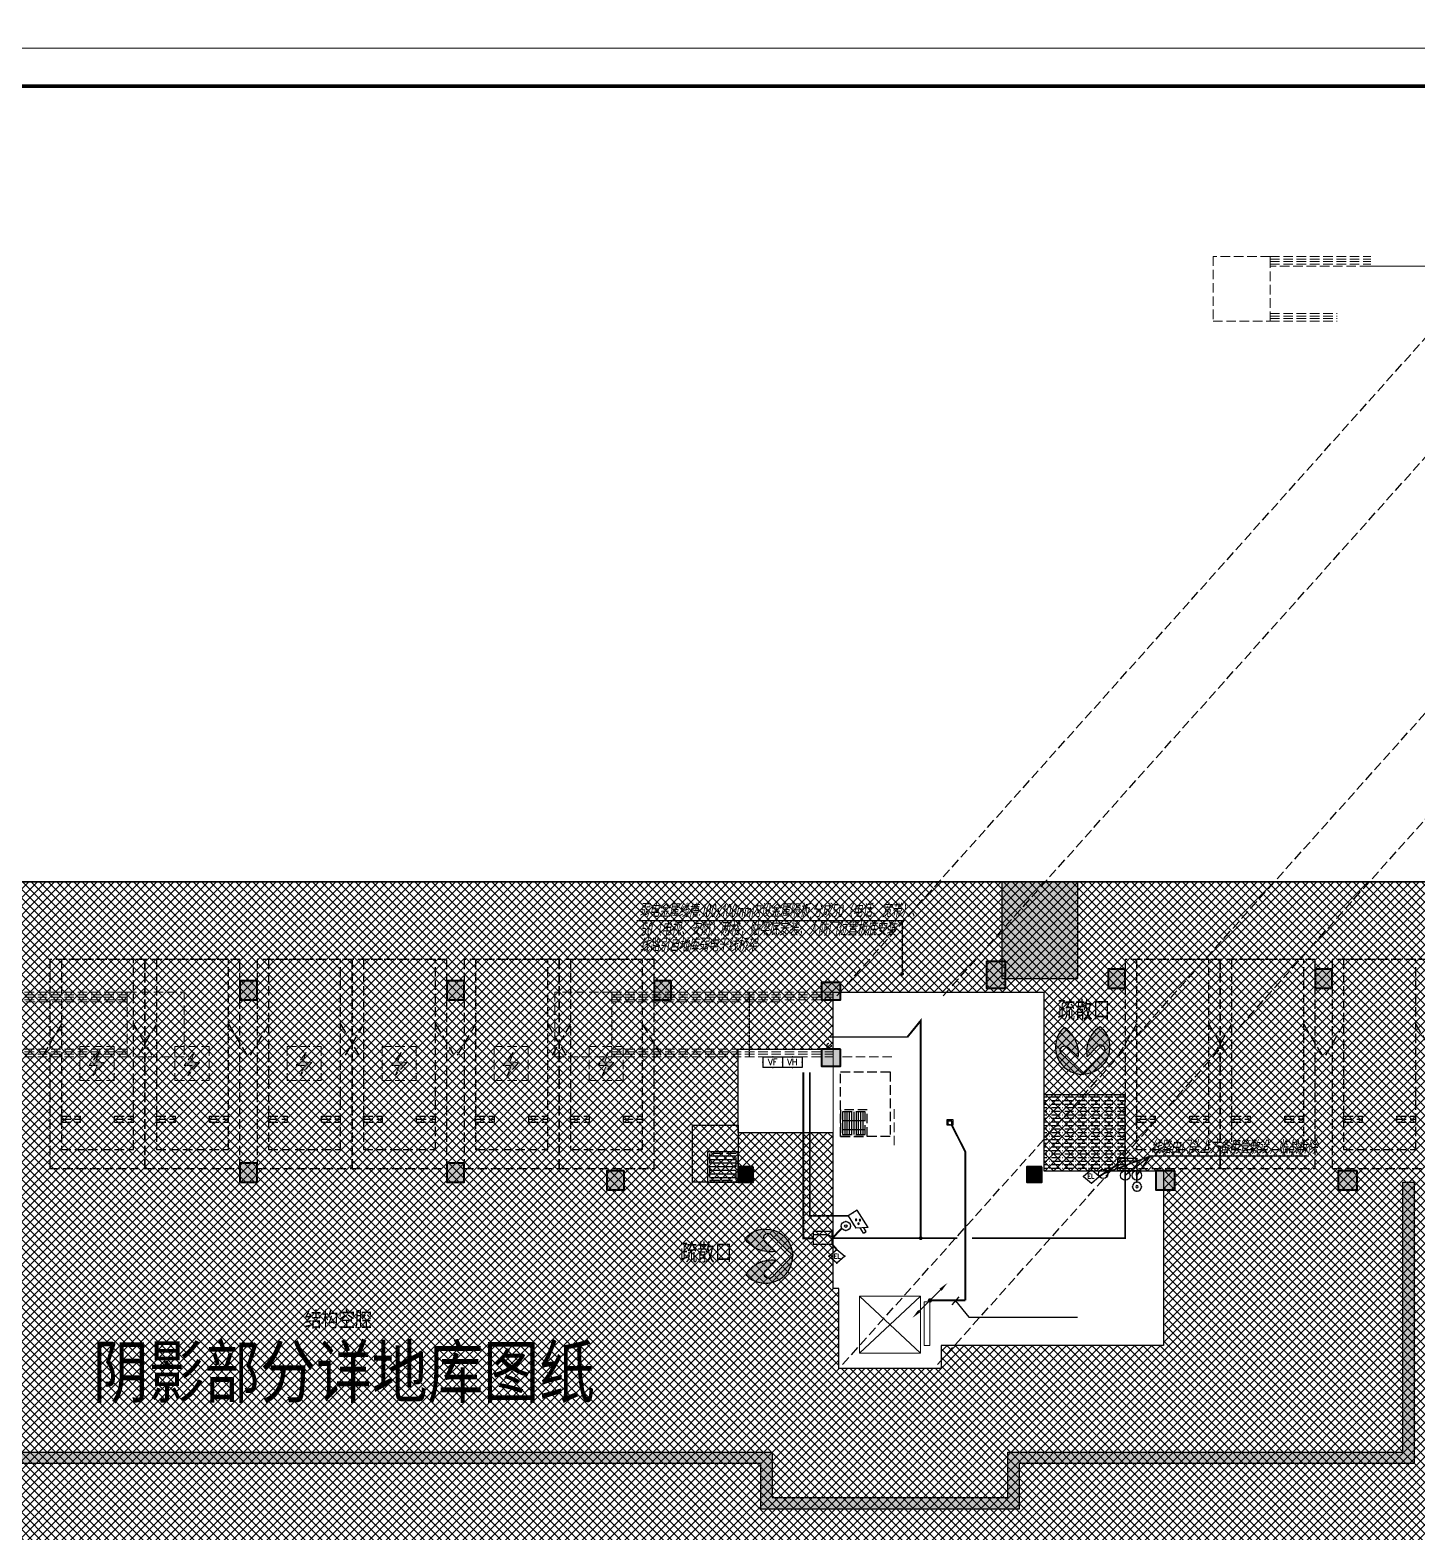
# Model space of a CAD drawing. Extents: x 3443499 to 7125205, y -1700016 to -264854.
# Drawn here: x 3538174 to 3574679, y -917109 to -877595 of the extents above; entities that cross this region are included whole.
import ezdxf
from ezdxf.enums import TextEntityAlignment as Align
from ezdxf.xclip import XClip

# ---------------------------------------------------------------- set-up
doc = ezdxf.new("R2010")
doc.units = 0
doc.header["$LTSCALE"] = 1000
doc.header["$MEASUREMENT"] = 0
doc.header["$XCLIPFRAME"] = 2
for name, pattern in [('#P_--_20B1_001_t3$0$DASH', [0.35, 0.25, -0.1]), ('$1$DASH', [0.35, 0.25, -0.1]), ('5、6、7#楼参照$0$DASH', [0.35, 0.25, -0.1]), ('__DASH', [0.35, 0.25, -0.1]), ('DASH', [0.35, 0.25, -0.1]), ('HIDDEN', [0.375, 0.25, -0.125])]:
    doc.linetypes.add(name, pattern=pattern)
doc.layers.get('0').update_dxf_attribs({"linetype": 'CONTINUOUS'})
for name, color, linetype in [('!!电气', 1, 'CONTINUOUS'), ('!校对', 2, 'CONTINUOUS'), ('0-R疏散口', 20, 'CONTINUOUS'), ('0-R防护单元标注', 2, 'CONTINUOUS'), ('0-R集水坑', 191, 'CONTINUOUS'), ('DIM-照明', 7, 'CONTINUOUS'), ('EQUIP-安防', 3, 'CONTINUOUS'), ('EQUIP-电视', 3, 'CONTINUOUS'), ('HS-A-停车位（标准）', 9, 'CONTINUOUS'), ('LWIRE', 4, 'CONTINUOUS'), ('S-砼墙', 40, 'CONTINUOUS'), ('text', 7, 'CONTINUOUS'), ('VPIPE-雨水', 4, 'DASH'), ('WIRE-安防', 4, 'CONTINUOUS'), ('WIRE-照明', 2, 'CONTINUOUS'), ('人防集水坑', 11, 'CONTINUOUS'), ('审核', 1, 'CONTINUOUS'), ('排水', 155, 'CONTINUOUS'), ('疏散口', 20, 'CONTINUOUS')]:
    doc.layers.add(name, color=color, linetype=linetype)
for name, color, linetype, lineweight in [('3.5方案汇报，与郭总、侯月琴确定户型_t8$0$STAIR', 2, 'CONTINUOUS', 18), ('AE-PARKING', 70, '5、6、7#楼参照$0$DASH', 13), ('PUB_HATCH', 8, 'CONTINUOUS', 9), ('STAIR', 252, 'CONTINUOUS', 20), ('图框', 147, 'CONTINUOUS', 20), ('填充', 251, 'CONTINUOUS', 5), ('平面-看线', 252, 'CONTINUOUS', 15), ('砼柱', 2, 'CONTINUOUS', 35)]:
    doc.layers.add(name, color=color, linetype=linetype, lineweight=lineweight)
doc.styles.add('-宋体', font='', dxfattribs={"width": 0.8})
doc.styles.add('_TEL_DIM', font='SIMPLEX', dxfattribs={"width": 0.8, "height": 3.5, "bigfont": 'HZTXT'})
doc.styles.add('HZTXT', font='gbeitc.shx', dxfattribs={"width": 0.8, "height": 400, "bigfont": 'hztxt.shx'})
doc.styles.get("Standard").update_dxf_attribs({"font": 'gbenor.shx', "bigfont": 'gbcbig.shx'})
doc.styles.add('黑体', font='simhei.ttf')
doc.styles.get('-宋体').set_extended_font_data('SimSun')

# ---------------------------------------------------------------- blocks, each defined once
blk = doc.blocks.new('A$C110D7C8B')
h = blk.add_hatch()
h.set_pattern_fill('ANSI32', color=252, scale=7, angle=135)
h.set_pattern_definition([(180, (-705542.5179923946, -984740.2321152245), (-3.552713678800501e-15, -33.33750000000001), []), (180, (-705553.6304971946, -984729.1196104245), (-3.552713678800501e-15, -33.33750000000001), [])])
h.paths.add_polyline_path([(50, -1350.000000041677), (250.0000000000582, -1350.000000041677), (249.9999999999418, -50), (50, -50)])
at = {"color": 252}
for points in [[(0, 0), (300, 0), (300, -1400.000000041677), (0, -1400.000000041677)], [(50, -50), (250, -50), (250, -1350.000000041677), (50, -1350.000000041677)]]:
    blk.add_lwpolyline(points, close=True, dxfattribs=at)
blk = doc.blocks.new('A$C028C60F5')
at = {"color": 252}
blk.add_lwpolyline([(400.0000000717118, -1.851003617048264e-07), (0, 0), (-1.851003617048264e-07, -400.0000001632143), (399.9999998866115, -400.0000003483146)], close=True, dxfattribs=at)
at = {"layer": 'PUB_HATCH', "color": 252}
blk.add_solid([(-1.851003617048264e-07, -400.0000001632143), (399.9999998866115, -400.0000003483146), (0, 0), (400.0000000717118, -1.851003617048264e-07)], dxfattribs=at)
blk = doc.blocks.new('A$C51F2739F')
at = {"color": 252, "const_width": 20}
for points in [[(-3100.195759893744, -7081.46220123698), (-2714.616881720547, -2446.4907631604), (-500.195457573398, -1781.428083040635)], [(-3100.193824574875, -9181.4678606292), (-2714.612562875554, -7611.742644906742), (-500.1911387284053, -7281.427776678116)], [(-2950.19545838458, -11281.46385014127), (-2564.616874571424, -9711.741912772413), (-650.1954583990737, -9381.427044543787)]]:
    blk.add_lwpolyline(points, dxfattribs=at)
at = {"layer": 'STAIR', "color": 246, "linetype": '#P_--_20B1_001_t3$0$DASH'}
for p, q in [((-9119.746454396285, -1581.218299383647), (-6467.746454382082, -1581.218299382599)), ((-9119.746454396402, -1651.218299336382), (-6467.746454382548, -1650.971710136859)), ((-9119.746454396169, -1711.218299336382), (-6467.746454382897, -1710.971710136859)), ((-9119.746454395121, -1781.218299383647), (-6467.746454383363, -1781.218299382599)), ((-6508.546454415773, -1841.218299392727), (-9119.746454395121, -1841.218299406115)), ((-9119.746454396285, -3081.218299415312), (-7351.74645440618, -3081.218299382599)), ((-9119.746454396402, -3151.218299368047), (-7351.746454406646, -3150.972756437026)), ((-9119.746454396169, -3211.218299368047), (-7351.74645440717, -3210.972756396513)), ((-9119.746454395121, -3281.218299415312), (-7351.74645440717, -3280.972756438074))]:
    blk.add_line(p, q, dxfattribs=at)
at = {"layer": 'STAIR'}
for p, q in [((-4699.746454396285, -1841.218299383414), (-6508.546454415715, -1841.218299392727)), ((-1750.003624202334, -3281.464888379909), (-3099.999998187472, -3281.464888853021))]:
    blk.add_line(p, q, dxfattribs=at)
at = {"layer": 'STAIR', "color": 246, "linetype": '#P_--_20B1_001_t3$0$DASH'}
blk.add_lwpolyline([(-9119.746454396285, -1581.218299383647), (-10619.74645439629, -1581.218299383647), (-10619.74645439629, -3281.218299412052), (-9119.746454396285, -3281.218299412052)], close=True, dxfattribs=at)
at = {"layer": 'STAIR'}
blk.add_lwpolyline([(-3099.999998208485, -3221.464888853021), (-1689.991330483637, -3221.464888358838), (-1689.991329642537, -5621.4644344158)], dxfattribs=at)
at = {"layer": '审核', "color": 58, "linetype": 'HIDDEN', "ltscale": 0.2}
blk.add_line((-4499.990859669342, -1781.373083151528), (-4500.064211888472, -3081.390991857275), dxfattribs=at)
at = {"layer": '平面-看线'}
for p, q in [((-9119.746454395121, -1781.218299383647), (-9119.746454396285, -1581.218299383647)), ((-9119.746454395121, -3281.218299415312), (-9119.746454396285, -3081.218299415312))]:
    blk.add_line(p, q, dxfattribs=at)
blk.add_blockref('A$C028C60F5', (-4400.002200289513, -581.4651500908658))
at = {"xscale": -1}
for name, p in [('A$C110D7C8B', (-3299.99999838724, -1681.458199727815)), ('A$C028C60F5', (-4000.001996332197, -3081.46630390943))]:
    blk.add_blockref(name, p, dxfattribs=at)
blk = doc.blocks.new('A$C27F3146B')
at = {"layer": '填充'}
h = blk.add_hatch(dxfattribs=at)
h.set_pattern_fill('ANSI37', color=252, scale=100, style=0)
h.set_pattern_definition([(45, (794705.0482087337, -474761.836884725), (-112.2532015133644, 112.2532015133644), []), (135, (794705.0482087337, -474761.836884725), (-112.2532015133644, -112.2532015133644), [])])
h.paths.add_polyline_path([(-120598.0043441424, 16089.12283942359), (-120598.0113239811, 16089.12464542629), (-123098.0051577032, 16089.12464542629), (-123098.0046005915, 12389.12601068034), (-120598.0050334086, 12389.12049587909), (-120598.0045112952, 9989.124400530825), (-126297.6152989523, 9989.12787449488), (-126297.6153041016, 6789.130405166186), (-120447.9318367169, 6789.12547190371), (-120447.9314323964, 6189.128773867502), (-117747.736412039, 6189.128773877746), (-117747.7343670045, 8289.192490008543), (-117597.7361748854, 8289.05699861201), (-117597.7382231075, 11389.06464180129), (-117598.0017794337, 11389.17897416581), (-117597.994833229, 16089.11950602464)], flags=16)
h.paths.add_polyline_path([(-134797.8649070148, 18989.12407583068), (-75997.86490701057, 18989.12407583068), (-75997.86490701057, -10.87593189720064), (-134797.8649070148, -10.87593189720064)])
h.paths.add_polyline_path([(-93197.85655532042, 12389.20724034398), (-93197.70186032634, 8289.040327749566), (-93047.53722481265, 8289.173029854543), (-93047.64815819566, 6189.126435260056), (-90347.48079269567, 6189.129224555568), (-90347.48039593326, 6789.107179496204), (-84497.7632088567, 6789.112103791209), (-84497.76320972084, 11389.1262992504), (-87647.62127077952, 11389.12511677202), (-87647.620748666, 12389.12321326297), (-87647.62128827862, 12389.12644554579), (-87647.48821601726, 16089.13383291371), (-93197.71241657484, 16089.05740743754), (-93197.78632953756, 14589.39747828019), (-95697.74007688649, 14589.35552586709), (-95697.77982984603, 12389.11292086275)], flags=0)
h.paths.add_polyline_path([(-93197.70186032634, 8289.040327749564), (-93197.78159982455, 11389.17940336082), (-93197.81279379467, 11389.06507665268)])
h.paths.add_polyline_path([(-93197.71241657484, 16089.05740743754), (-87647.48821601726, 16089.13383291371), (-90197.41693358438, 16089.13383291371), (-90197.55642857286, 16089.12327428907), (-93197.78854602925, 16089.11993521964), (-93197.78632953754, 14589.39747828019)])
at = {"layer": '填充', "color": 252}
for points in [[(-134797.8649070148, 18989.12407583068), (-75997.86490701057, 18989.12407583068), (-75997.86490701057, -10.87593189720064), (-134797.8649070148, -10.87593189720064)], [(-93197.78632953754, 14589.39747828019), (-93197.71241657482, 16089.05740743754), (-87647.48821601726, 16089.13383291371), (-87647.6212882786, 12389.12644554581), (-87647.620748666, 12389.12321326288), (-87647.62127077952, 11389.12511677202), (-84497.76320972084, 11389.12629925041), (-84497.76320885669, 6789.112103791209), (-90347.48039593326, 6789.107179496204), (-90347.48079269566, 6189.129224555567), (-93047.64815819566, 6189.126435260056), (-93047.53722481267, 8289.173029854544), (-93197.70186032634, 8289.040327749564), (-93197.85655532041, 12389.20724034397), (-95697.77982984603, 12389.11292086275), (-95697.74007688649, 14589.35552586708)]]:
    blk.add_lwpolyline(points, close=True, dxfattribs=at)
blk = doc.blocks.new('A$C25A378E3')
at = {"layer": 'HS-A-停车位（标准）', "linetype": 'DASH'}
for p, q in [((299.9288666398497, 4280.200665866025), (299.9276344913524, 4120.200664976728)), ((299.9276344913524, 4120.200664976728), (799.9273485837039, 4120.008946264163)), ((299.9282505712472, 4200.200665451237), (799.9279646449722, 4200.00894667895)), ((299.9288666398497, 4280.200665866025), (799.9285807174165, 4280.00894703425)), ((799.9285807174165, 4280.00894703425), (799.9273485837039, 4120.008946264163)), ((1699.929113851395, 4280.193678615266), (1699.927881702897, 4120.19367778569)), ((1699.927881702897, 4120.19367778569), (2199.927595795365, 4120.001958953799)), ((1699.928497782676, 4200.193678200361), (2199.928211856517, 4200.001959428308)), ((1699.929113851395, 4280.193678615266), (2199.928827928961, 4280.001959843212)), ((2199.928827928961, 4280.001959843212), (2199.927595795365, 4120.001958953799)), ((300.0205537431175, 1700.046125917463), (-199.9740653929766, 2550.049336581258)), ((2200.020893819514, 1700.035927985562), (2700.026429273654, 2550.032717227354))]:
    blk.add_line(p, q, dxfattribs=at)
for points in [[(1.164153218269348e-10, 5499.999999999884), (2499.999999842257, 5499.971898506512), (2499.938176556607, -0.02810114610474557), (-0.06182328553404659, 3.472669050097466e-07)], [(299.9943796824664, 4999.996627852321), (2199.994379562442, 4999.975270717288), (2199.938176575466, -0.02472896687686443), (299.9381766954903, -0.003371831844560802)]]:
    blk.add_lwpolyline(points, close=True, dxfattribs=at)
blk = doc.blocks.new('充电车位')
at = {"layer": 'AE-PARKING', "linetype": 'ByBlock'}
h = blk.add_hatch(color=1, dxfattribs=at)
h.dxf.hatch_style = 1
h.paths.add_polyline_path([(-1007586.192309124, -1042637.750552036), (-1007473.70691881, -1042375.484842397), (-1007689.223537753, -1042375.484842405), (-1007425.007632948, -1042030.478523538), (-1007514.574478829, -1042281.719792634), (-1007278.962196556, -1042297.991757713)])
at = {"layer": 'AE-PARKING', "color": 1}
for p, q in [((-1007928.602682202, -1041872.947363779), (-1007028.602682206, -1041872.947363779)), ((-1007928.602682199, -1041872.947363779), (-1007928.602682201, -1042772.947363771)), ((-1007028.602682203, -1041872.947363779), (-1007028.602682201, -1042772.947363771)), ((-1007928.602682204, -1042772.947363771), (-1007028.602682201, -1042772.947363771))]:
    blk.add_line(p, q, dxfattribs=at)
at = {"layer": 'AE-PARKING', "color": 1, "linetype": 'ByBlock'}
for p, q in [((-1007425.007632948, -1042030.478523538), (-1007689.223537753, -1042375.484842405)), ((-1007689.223537753, -1042375.484842405), (-1007473.70691881, -1042375.484842397)), ((-1007278.962196556, -1042297.991757713), (-1007586.192309124, -1042637.750552036)), ((-1007586.192309124, -1042637.750552036), (-1007473.70691881, -1042375.484842397)), ((-1007425.007632948, -1042030.478523538), (-1007514.574478829, -1042281.719792634)), ((-1007514.574478829, -1042281.719792634), (-1007278.962196556, -1042297.991757713))]:
    blk.add_line(p, q, dxfattribs=at)
blk = doc.blocks.new('TIY8O')
at = {"layer": '0-R集水坑', "linetype": 'DASH'}
h = blk.add_hatch(dxfattribs=at)
h.set_pattern_fill('LINE', color=191, scale=100, angle=-90.00000000000006, style=0)
h.set_pattern_definition([(270, (-235326.6603705898, -492619.8195465856), (95.25, -7.876661409549766e-14), [])])
h.paths.add_polyline_path([(251192.714674465, 63602.66983472076), (251192.7093475896, 62902.669904932), (250492.7095668054, 62902.67580823865), (250492.7161997986, 63602.67580820792)])
at = {"layer": '0-R集水坑', "color": 191, "elevation": 0.4327255357110903}
for points in [[(250442.7090580211, 62452.68549320343), (251942.7090579913, 62452.67601750753), (251942.7166385491, 63652.67601748332), (250442.7166385789, 63652.68549317922)], [(251242.7159861337, 63652.66910502905), (251242.7089670943, 62852.66910505909), (250442.7091281175, 62852.67624693047), (250442.7166384909, 63652.67624689624)]]:
    blk.add_lwpolyline(points, close=True, dxfattribs=at)
at = {"layer": '0-R集水坑', "color": 191, "linetype": 'DASH', "elevation": 0.4327255357110903}
blk.add_lwpolyline([(251192.714674465, 63602.66983472076), (251192.7093475896, 62902.669904932), (250492.7095668054, 62902.67580823865), (250492.7161997986, 63602.67580820792)], close=True, dxfattribs=at)
blk = doc.blocks.new('A$C1DD019F9')
at = {"layer": '疏散口'}
h = blk.add_hatch(color=252, dxfattribs=at)
edge = h.paths.add_edge_path()
edge.add_line((1657.837590239942, 3315.723901660649), (367.3306208625436, 2025.216944172512))
edge.add_arc((562.7390984487897, 1829.808464785995), 276.3493204781321, 134.999999736071, 315.0000450135555)
edge.add_line((758.1477304548025, 1634.400139819365), (1381.488251060247, 2257.740654682275))
edge.add_arc((-487.2515846193137, 1989.868379143272), 1887.841129295078, -24.12321173134552, 8.157426411511608, ccw=False)
edge.add_arc((-487.2518275084583, 1989.868449001487), 1887.841379523462, 303.5961554791981, 335.8767893464231, ccw=False)
edge.add_arc((1657.83757689014, 1657.627985069564), 1658.095916591085, 89.99999953869542, 228.4172749558772, ccw=False)
h = blk.add_hatch(color=252, dxfattribs=at)
edge = h.paths.add_edge_path()
edge.add_line((1657.837590239942, 3315.723901660649), (2948.344559617341, 2025.216944172512))
edge.add_arc((2752.936082031095, 1829.808464785995), 276.3493204781321, -135.00004501355562, 45.000000263928996, ccw=False)
edge.add_line((2557.527450025082, 1634.400139819365), (1934.186929419636, 2257.740654682275))
edge.add_arc((3802.926765099197, 1989.868379143272), 1887.841129295078, 171.8425735884883, 204.1232117313454)
edge.add_arc((3802.927007988342, 1989.868449001489), 1887.841379523464, 204.123210653577, 236.403844520802)
edge.add_arc((1657.837603589745, 1657.627985069564), 1658.095916591085, 311.5827250441228, 450.0000004613047)
at = {"layer": '疏散口', "color": 252}
for points in [[(1657.837590239942, 3315.723901660649), (367.3306208625437, 2025.216944172512, 1.000000395120669), (758.1477304548025, 1634.400139819365), (1381.488251060247, 2257.740654682275, -0.1417897514410627), (1235.721885070204, 1218.307265423704, -0.141789732410033), (557.3581269979476, 417.3751685111782, -0.6899650482418342), (1657.837590239942, 3315.723901660649)], [(1657.837590239942, 3315.723901660649), (2948.344559617341, 2025.216944172512, -1.000000395120669), (2557.527450025082, 1634.400139819365), (1934.186929419636, 2257.740654682275, 0.1417897514410627), (2079.953295409679, 1218.307265423704, 0.141789732410033), (2758.317053481937, 417.3751685111782, 0.6899650482418342), (1657.837590239942, 3315.723901660649)]]:
    blk.add_lwpolyline(points, format="xyb", close=True, dxfattribs=at)
blk = doc.blocks.new('DFBFBFBGF')
at = {"layer": 'STAIR', "color": 246, "linetype": '#P_--_20B1_001_t3$0$DASH'}
for p, q in [((293136.325158803, 754230.1456084143), (287316.5787030022, 754230.1456084143)), ((293136.3251588031, 754160.1456084616), (287316.5787030022, 754160.1456084708)), ((293136.3251588029, 754100.1456084616), (287316.5787030022, 754100.1456084704)), ((293136.3251588018, 754030.1456084143), (287316.5787030022, 754030.1456084145)), ((288716.325158803, 753970.1456084145), (293136.3251588018, 753970.1456083918)), ((293136.3251588018, 754030.1456084143), (293136.325158803, 754230.1456084143)), ((293136.325158803, 752730.1456083826), (287316.5787030022, 752730.1456085002)), ((293136.3251588031, 752660.1456084299), (287316.5787030022, 752660.1456085349)), ((293136.3251588029, 752600.1456084299), (287316.5787030022, 752600.1456085352)), ((293136.3251588018, 752530.1456083826), (287316.5787030022, 752530.1456085071)), ((293136.3251588018, 752530.1456083826), (293136.325158803, 752730.1456083826))]:
    blk.add_line(p, q, dxfattribs=at)
blk.add_lwpolyline([(293136.325158803, 754230.1456084143), (294636.325158803, 754230.1456084143), (294636.325158803, 752530.1456083859), (293136.325158803, 752530.1456083859)], close=True, dxfattribs=at)
at = {"layer": '审核', "color": 58, "linetype": 'HIDDEN', "ltscale": 0.2}
blk.add_line((289519.4158324369, 752530.1456084601), (289519.4158324566, 754230.1456084143), dxfattribs=at)
blk = doc.blocks.new('A$C24B36177')
for points in [[(-30049.99956041994, -57449.99999965215), (-30549.99956041994, -57449.99999965215), (-30549.99956041994, -58149.99999965215), (-30049.99956041994, -58149.99999965215)], [(-26899.99999999907, -57649.99999965215), (-27349.99999999907, -57649.99999965215), (-27349.99999999907, -58149.99999965215), (-26899.99999999907, -58149.99999965215)], [(-21449.99999999907, -57649.99999965215), (-21899.99999999907, -57649.99999965215), (-21899.99999999907, -58149.99999965215), (-21449.99999999907, -58149.99999965215)], [(-49749.99999999988, -57956.54319049325), (-50199.99999999988, -57956.54319049325), (-50199.99999999988, -58456.54319049325), (-49749.99999999988, -58456.54319049325)], [(-44299.99999999988, -57956.54319049325), (-44749.99999999988, -57956.54319049325), (-44749.99999999988, -58456.54319049325), (-44299.99999999988, -58456.54319049325)], [(-38849.99999999988, -57956.54319049325), (-39299.99999999988, -57956.54319049325), (-39299.99999999988, -58456.54319049325), (-38849.99999999988, -58456.54319049325)], [(-34389.52666127903, -58006.54319049325), (-34889.52666127903, -58006.54319049325), (-34889.52666127903, -58456.54319049325), (-34389.52666127903, -58456.54319049325)], [(-34389.52666127903, -59756.54319049325), (-34889.52666127903, -59756.54319049325), (-34889.52666127903, -60206.54319049325), (-34389.52666127903, -60206.54319049325)], [(-49749.99999999988, -62756.54319049325), (-50199.99999999988, -62756.54319049325), (-50199.99999999988, -63256.54319049325), (-49749.99999999988, -63256.54319049325)], [(-44299.99999999988, -62756.54319049325), (-44749.99999999988, -62756.54319049325), (-44749.99999999988, -63256.54319049325), (-44299.99999999988, -63256.54319049325)], [(-40089.52666127903, -62956.54319049325), (-40539.52666127903, -62956.54319049325), (-40539.52666127903, -63456.54319049325), (-40089.52666127903, -63456.54319049325)], [(-36689.52666127903, -62856.54319049325), (-37089.52666127903, -62856.54319049325), (-37089.52666127903, -63256.54319049325), (-36689.52666127903, -63256.54319049325)], [(-29089.52666127903, -62856.54319049325), (-29489.52666127903, -62856.54319049325), (-29489.52666127903, -63256.54319049325), (-29089.52666127903, -63256.54319049325)], [(-25589.52666127903, -62956.54319049325), (-26089.52666127903, -62956.54319049325), (-26089.52666127903, -63456.54319049325), (-25589.52666127903, -63456.54319049325)], [(-20789.52666127903, -62956.54319049325), (-21289.52666127903, -62956.54319049325), (-21289.52666127903, -63456.54319049325), (-20789.52666127903, -63456.54319049325)]]:
    blk.add_hatch(color=252).paths.add_polyline_path(points)
at = {"layer": '砼柱', "color": 252, "lineweight": 35}
for points in [[(-30049.99956041994, -57449.99999965215), (-30549.99956041994, -57449.99999965215), (-30549.99956041994, -58149.99999965215), (-30049.99956041994, -58149.99999965215)], [(-26899.99999999907, -57649.99999965215), (-27349.99999999907, -57649.99999965215), (-27349.99999999907, -58149.99999965215), (-26899.99999999907, -58149.99999965215)], [(-21449.99999999907, -57649.99999965215), (-21899.99999999907, -57649.99999965215), (-21899.99999999907, -58149.99999965215), (-21449.99999999907, -58149.99999965215)], [(-49749.99999999988, -57956.54319049325), (-50199.99999999988, -57956.54319049325), (-50199.99999999988, -58456.54319049325), (-49749.99999999988, -58456.54319049325)], [(-44299.99999999988, -57956.54319049325), (-44749.99999999988, -57956.54319049325), (-44749.99999999988, -58456.54319049325), (-44299.99999999988, -58456.54319049325)], [(-38849.99999999988, -57956.54319049325), (-39299.99999999988, -57956.54319049325), (-39299.99999999988, -58456.54319049325), (-38849.99999999988, -58456.54319049325)], [(-34389.52666127903, -58006.54319049325), (-34889.52666127903, -58006.54319049325), (-34889.52666127903, -58456.54319049325), (-34389.52666127903, -58456.54319049325)], [(-34389.52666127903, -59756.54319049325), (-34889.52666127903, -59756.54319049325), (-34889.52666127903, -60206.54319049325), (-34389.52666127903, -60206.54319049325)], [(-49749.99999999988, -62756.54319049325), (-50199.99999999988, -62756.54319049325), (-50199.99999999988, -63256.54319049325), (-49749.99999999988, -63256.54319049325)], [(-44299.99999999988, -62756.54319049325), (-44749.99999999988, -62756.54319049325), (-44749.99999999988, -63256.54319049325), (-44299.99999999988, -63256.54319049325)], [(-40089.52666127903, -62956.54319049325), (-40539.52666127903, -62956.54319049325), (-40539.52666127903, -63456.54319049325), (-40089.52666127903, -63456.54319049325)], [(-36689.52666127903, -62856.54319049325), (-37089.52666127903, -62856.54319049325), (-37089.52666127903, -63256.54319049325), (-36689.52666127903, -63256.54319049325)], [(-29089.52666127903, -62856.54319049325), (-29489.52666127903, -62856.54319049325), (-29489.52666127903, -63256.54319049325), (-29089.52666127903, -63256.54319049325)], [(-25589.52666127903, -62956.54319049325), (-26089.52666127903, -62956.54319049325), (-26089.52666127903, -63456.54319049325), (-25589.52666127903, -63456.54319049325)], [(-20789.52666127903, -62956.54319049325), (-21289.52666127903, -62956.54319049325), (-21289.52666127903, -63456.54319049325), (-20789.52666127903, -63456.54319049325)]]:
    blk.add_lwpolyline(points, close=True, dxfattribs=at)
blk = doc.blocks.new('A$C74D73064')
h = blk.add_hatch()
h.set_pattern_fill('ACAD_ISO10W100', color=252, scale=125, angle=90, style=0)
h.set_pattern_definition([(90, (-534049.6350919254, 311263.6119191892), (-93.75, 5.740531871003218e-15), [225, -56.25, 9.375, -56.25])])
h.paths.add_polyline_path([(69955.03530807188, 26519.29986870696), (71265.31643100118, 26519.29986870696), (71955.0343661937, 26519.29986870696), (71955.03436621709, 49269.29986835492), (69955.03436621709, 49269.29986835492)])
h = blk.add_hatch()
h.set_pattern_fill('ACAD_ISO10W100', color=252, scale=125, style=0)
h.set_pattern_definition([(0, (278075.2999756153, -731194.3965097175), (0, 93.75), [225, -56.25, 9.375, -56.25])])
h.paths.add_polyline_path([(71065.53857053758, 23462.71327080776), (71065.53857053758, 21462.71327080776), (73205.03510113072, 21462.71327080787), (73205.0351011327, 23462.71327080787)])
at = {"layer": 'HS-A-停车位（标准）'}
h = blk.add_hatch(dxfattribs=at)
h.set_pattern_fill('ACAD_ISO10W100', color=252, scale=125, style=0)
h.set_pattern_definition([(0, (278075.2937006197, -731194.414882758), (0, 93.75), [225, -56.25, 9.375, -56.25])])
h.paths.add_polyline_path([(71065.53229554195, 23462.69489776716), (71065.53229554195, 21462.69489776716), (73205.0288261351, 21462.69489776727), (73205.02882613707, 23462.69489776727)])
at = {"layer": 'S-砼墙', "linetype": 'ByBlock'}
h = blk.add_hatch(color=252, dxfattribs=at)
h.dxf.hatch_style = 1
h.paths.add_polyline_path([(25815.50945199397, 13762.71487195697), (25815.50843908952, 16719.29582727014), (26115.50843908929, 16719.29615518462), (26115.50912407995, 14062.71472503152), (36515.50809051958, 14062.70963161183), (36515.50808974565, 12862.71327402745), (42715.70143926167, 12862.71327296377), (42715.70143771335, 14062.71326484391), (63915.50844002666, 14062.7132648438), (63915.50843847834, 12862.71327296598), (70115.89118740638, 12862.71327408054), (70115.89118663245, 14062.71223160042), (80515.50600466062, 14062.71732479986), (80515.50925147231, 21162.71327298798), (80815.50925147184, 21162.71261189005), (80815.50586747169, 13762.71747172438), (70415.89118682616, 13762.71237852506), (70415.8911876001, 12562.71327413444), (63615.50843809138, 12562.71327291219), (63615.5084396397, 13762.7132648438), (43015.70143810031, 13762.71326484391), (43015.70143964863, 12562.71327291231), (36215.50808955193, 12562.71327407891), (36215.50809032586, 13762.70977853728)])
at = {"layer": '人防集水坑', "linetype": '$1$DASH', "ltscale": 0.8}
h = blk.add_hatch(dxfattribs=at)
h.set_pattern_fill('GRATE', color=252, scale=75, style=0)
h.set_pattern_definition([(270, (-806039.3574039747, 23438904.07928268), (59.53125, -1.822618869043522e-14), []), (360, (-806039.3574039747, 23438904.07928268), (8.748522416193854e-14, 238.125), [])])
h.paths.add_polyline_path([(66365.53392132069, 23012.69820224692), (65765.53392132069, 23012.69820224692), (65765.53392132069, 22412.69820224692), (66365.53392132069, 22412.69820224692)])
at = {"color": 252}
for points in [[(69955.03530807188, 26519.29986870696), (69955.03530807188, 26519.29986870696), (71265.31643100118, 26519.29986870696), (71955.0343661937, 26519.29986870696), (71955.03436621709, 49269.29986835492), (69955.03436621709, 49269.29986835492), (69955.03530817223, 26519.29986868694)], [(23915.15588310023, 29062.7122952122), (82715.15588310442, 29062.7122952122), (82715.15588310442, 10062.71228748432), (23915.15588310023, 10062.71228748432)], [(65515.23446057745, 24662.98569766171), (65515.30837354017, 26162.64562681906), (71065.53257409774, 26162.72205229523), (71065.3995018364, 22462.71466492733), (71065.400041449, 22462.7114326444), (71065.39951933548, 21462.71333615354), (74215.25758039416, 21462.71451863192), (74215.25758125831, 16862.70032317273), (68365.54039418173, 16862.69539887772), (68365.53999741934, 16262.71744393709), (65665.37263191934, 16262.71465464158), (65665.48356530233, 18362.76124923606), (65515.31892978866, 18362.62854713108), (65515.16423479459, 22462.79545972549), (63015.24096026897, 22462.70114024427), (63015.28071322851, 24662.9437452486)], [(71065.53229554195, 21462.69489776716), (73205.02882613603, 21462.69489776727), (73205.02882613603, 23462.69489776727), (71065.53229554195, 23462.69489776716)], [(71065.53857053758, 21462.71327080776), (73205.03510113165, 21462.71327080787), (73205.03510113165, 23462.71327080787), (71065.53857053758, 23462.71327080776)]]:
    blk.add_lwpolyline(points, close=True, dxfattribs=at)
at = {"layer": '3.5方案汇报，与郭总、侯月琴确定户型_t8$0$STAIR', "color": 252}
for p, q in [((67815.53391997295, 18162.7014909134), (66215.53391997248, 16662.7014909148)), ((66215.53391997248, 18162.7014909134), (67815.53391997295, 16662.7014909148))]:
    blk.add_line(p, q, dxfattribs=at)
for points in [[(66215.53391997248, 16662.7014909148), (66215.53391997248, 18162.7014909134), (67815.53391997295, 18162.7014909134), (67815.53391997295, 16662.7014909148)], [(67915.5339199634, 16862.70149103028), (67915.5339199634, 18012.70149103075), (68065.5339199662, 18012.70149103075), (68065.5339199662, 16862.70149103028)]]:
    blk.add_lwpolyline(points, close=True, dxfattribs=at)
at = {"layer": 'S-砼墙', "color": 252, "linetype": 'ByBlock'}
blk.add_lwpolyline([(25815.50945199397, 13762.71487195697), (25815.50843908952, 16719.29582727014), (26115.50843908929, 16719.29615518462), (26115.50912407995, 14062.71472503152), (36515.50809051958, 14062.70963161183), (36515.50808974565, 12862.71327402745), (42715.70143926167, 12862.71327296377), (42715.70143771335, 14062.71326484391), (63915.50844002666, 14062.7132648438), (63915.50843847834, 12862.71327296598), (70115.89118740638, 12862.71327408054), (70115.89118663245, 14062.71223160042), (80515.50600466062, 14062.71732479986), (80515.50925147231, 21162.71327298798), (80815.50925147184, 21162.71261189005), (80815.50586747169, 13762.71747172438), (70415.89118682616, 13762.71237852506), (70415.8911876001, 12562.71327413444), (63615.50843809138, 12562.71327291219), (63615.5084396397, 13762.7132648438), (43015.70143810031, 13762.71326484391), (43015.70143964863, 12562.71327291231), (36215.50808955193, 12562.71327407891), (36215.50809032586, 13762.70977853728)], close=True, dxfattribs=at)
at = {"layer": 'STAIR', "color": 252, "linetype": '#P_--_20B1_001_t3$0$DASH'}
blk.add_line((67065.53029468388, 24462.69715616864), (65715.53392069868, 24462.69715569518), dxfattribs=at)
at = {"layer": 'STAIR', "color": 252, "linetype": '$1$DASH'}
blk.add_lwpolyline([(67125.53715889173, 23081.16136581712), (67125.5425892442, 22122.69761013275)], dxfattribs=at)
at = {"layer": '人防集水坑', "color": 252, "linetype": '$1$DASH'}
for points in [[(65715.53392132069, 22362.69820224692), (66415.53392132069, 22362.69820224692), (66415.53392132069, 23062.69820224692), (65715.53392132069, 23062.69820224692)], [(65765.53392132069, 22412.69820224692), (66365.53392132069, 22412.69820224692), (66365.53392132069, 23012.69820224692), (65765.53392132069, 23012.69820224692)]]:
    blk.add_lwpolyline(points, close=True, dxfattribs=at)
at = {"layer": '填充', "color": 252}
blk.add_lwpolyline([(68515.59687669191, 26162.69492674584), (68515.60385653062, 26162.72205229523), (71065.53257409774, 26162.72205229523), (71065.53201698617, 22462.69809800258), (71065.53255659866, 22462.69486571965), (71065.53203448525, 21462.69676922879), (74215.32250829355, 21462.69795503246), (74215.3225091577, 16862.70032646949), (68365.54035488423, 16862.69539884909), (68365.54003665945, 16262.71604931261), (65665.34505723615, 16262.71604932286), (65665.40348111698, 18362.76264388894), (65515.39901397412, 18362.62715247832), (65515.34051146999, 21462.63672910945), (65515.37170544022, 21462.75105581759), (65515.36475923553, 26162.69158767641)], close=True, dxfattribs=at)
at = {"layer": '排水', "color": 252, "linetype": '$1$DASH'}
blk.add_lwpolyline([(67015.53392132116, 22362.69820224703), (65715.53392132116, 22362.69820224703), (65715.53392132139, 24062.69820224703), (67015.53392132139, 24062.69820224703)], close=True, dxfattribs=at)
at = {"color": 252}
for name, p in [('A$C24B36177', (100104.7992927884, 84419.25646130543)), ('A$C27F3146B', (158713.020790115, 10073.58821938152)), ('DFBFBFBGF', (-246201.068725855, -728067.1834900746))]:
    blk.add_blockref(name, p, dxfattribs=at)
at = {"color": 252, "xscale": -1}
blk.add_blockref('DFBFBFBGF', (352832.1126234723, -728067.2018631813), dxfattribs=at)
at = {"layer": '0-R疏散口', "color": 252, "xscale": -0.4305656706515025, "yscale": 0.4305656706515025, "zscale": 0.4305656706515025}
for p, rotation in [((71351.44803339057, 25407.12830147438), 181.4259203059818), ((71351.4543083862, 25407.14667451498), 181.4259203059818), ((63043.68067943631, 18484.00664506946), 271.4259203059818)]:
    blk.add_blockref('A$C1DD019F9', p, dxfattribs=dict(at, rotation=rotation))
at = {"layer": '0-R集水坑', "color": 252, "xscale": -1, "rotation": 270}
blk.add_blockref('TIY8O', (-637.4128616012022, -229280.014244775, -0.4327255357110903), dxfattribs=at)
at = {"layer": 'AE-PARKING', "color": 252, "rotation": 359.9974937272497}
for p in [(1053669.141281905, 1066562.826055671), (1056169.141281905, 1066562.826055671), (1059119.141281905, 1066562.826055671), (1061619.141281905, 1066562.826055671), (1064569.141281905, 1066562.826055671), (1067069.079458619, 1066562.826055671)]:
    blk.add_blockref('充电车位', p, dxfattribs=at)
at = {"layer": 'HS-A-停车位（标准）', "color": 252, "linetype": 'DASH', "xscale": -1, "rotation": 179.9993559612105}
for p in [(44904.92293937947, 27019.29986919439), (47404.922939379, 27019.29986919439), (50354.92293937947, 27019.29986919439), (52854.922939379, 27019.29986919439), (55804.92293937947, 27019.29986919439), (58304.86111609405, 27019.29986919439), (73205.09692441719, 27019.29986835946), (75705.09692441719, 27019.29986835946), (78655.09692441719, 27019.29986835946)]:
    blk.add_blockref('A$C25A378E3', p, dxfattribs=at)
at = {"layer": '0-R疏散口', "color": 252, "style": '-宋体', "width": 0.75}
for p in [(71427.53035522939, 25475.99827627814), (71427.53663022502, 25476.01664931874), (61481.04826845427, 19092.99417182279)]:
    blk.add_text('疏散口', height=450, dxfattribs=at).set_placement(p)
at = {"layer": '0-R防护单元标注', "color": 252, "style": '-宋体', "width": 0.8}
blk.add_text('结构空腔', height=405, dxfattribs=at).set_placement((51610.22317279398, 17354.89588292572))
blk = doc.blocks.new('A$C04F44ECC')
at = {"layer": '!!电气'}
for p, q in [((0, 0), (-300, 0)), ((-300, 0), (-300, -300)), ((-250, -200), (-250, 0)), ((0, 0), (-223.3450037743896, -26.92685067094862)), ((-50, 0), (-50, -200)), ((0, -300), (0, 0)), ((-223.3450037743896, -26.92685067094862), (-300, -300)), ((-300, -300), (0, -300)), ((-50, -200), (-250, -200))]:
    blk.add_line(p, q, dxfattribs=at)
blk = doc.blocks.new('$equip$00002617')
for p, q in [((0.6250151190488396, 0.4150200000058248), (-0.6249848809511604, 0.4150200000058248)), ((-0.6249848809511604, 0.4150200000058248), (-0.6249848809511604, -0.4149799999959214)), ((-0.6249848809511604, 0.2150200000050972), (0.3250151190459292, 0.2150200000050972)), ((0.3250151190459292, 0.2150200000050972), (0.6250151190488396, 0.07502000000567932)), ((0.6250151190488396, -0.4149799999959214), (0.6250151190488396, 0.4150200000058248)), ((-0.6249848809511604, -0.4149799999959214), (0.6250151190488396, -0.4149799999959214))]:
    blk.add_line(p, q)
at = {"linetype": 'Continuous', "const_width": 0.04}
blk.add_lwpolyline([(-0.6249848809511604, 0.4150200000058248), (0.6250151190488396, 0.4150200000058248), (0.6250151190488396, -0.4149799999959214), (-0.6249848809511604, -0.4149799999959214)], close=True, dxfattribs=at)
at = {"color": 1}
for p in [(-0.6249848809511604, 2.000000495172571e-05), (1.51190488395514e-05, 0.4150200000058248), (0.6250151190488396, 2.000000495172571e-05), (0.01750438004455646, -0.4149799999959214)]:
    blk.add_point(p, dxfattribs=at)
at = {"color": 7, "style": '_TEL_DIM', "flags": 1}
blk.add_attdef('A', text='', height=2.5e-05, dxfattribs=at).set_placement((0, 1.818989403545856e-12), align=Align.MIDDLE_CENTER)
blk = doc.blocks.new('$equip$00002479')
at = {"const_width": 0.04}
blk.add_lwpolyline([(-0.2999923809402389, 1.000000338535756e-05, 1), (0.3000076190510299, 1.000000338535756e-05, 0.9999999999999999), (-0.2999923809402389, 1.000000338535756e-05, 0.9428827038296898)], format="xyb", dxfattribs=at)
for centre, radius in [((7.619048119522631e-06, 1.000000338535756e-05), 0.3000000000001062), ((0, 0), 0.08405157696738315)]:
    blk.add_circle(centre, radius)
for p in [(-0.2999923809402389, 1.000000338535756e-05), (7.619048119522631e-06, 0.3000100000026578), (0.3000076190510299, 1.000000338535756e-05), (7.619048119522631e-06, -0.299989999999525)]:
    blk.add_point(p)
at = {"color": 7, "style": '_TEL_DIM', "flags": 1}
blk.add_attdef('A', text='', height=2e-05, dxfattribs=at).set_placement((0, 0), align=Align.MIDDLE_CENTER)
blk = doc.blocks.new('$equip$00002474')
for p, q in [((-0.519992380955955, 1.000000338535756e-05), (7.619048119522631e-06, 0.4400100000020757)), ((7.619048119522631e-06, -0.4399899999989429), (-0.519992380955955, 1.000000338535756e-05)), ((7.619048119522631e-06, 0.4400100000020757), (0.5200076190521941, 1.000000338535756e-05)), ((0.5200076190521941, 1.000000338535756e-05), (7.619048119522631e-06, -0.4399899999989429))]:
    blk.add_line(p, q)
at = {"const_width": 0.04}
blk.add_lwpolyline([(7.619048119522631e-06, 0.4400100000020757), (-0.519992380955955, 1.000000338535756e-05), (7.619048119522631e-06, -0.4399899999989429), (0.5200076190521941, 1.000000338535756e-05), (7.619048119522631e-06, 0.4400100000020757), (-0.519992380955955, 1.000000338535756e-05)], dxfattribs=at)
for p in [(-0.519992380955955, 1.000000338535756e-05), (7.619048119522631e-06, 0.4400100000020757), (0.5200076190521941, 1.000000338535756e-05), (7.619048119522631e-06, -0.4399899999989429)]:
    blk.add_point(p)
at = {"color": 7, "style": '_TEL_DIM'}
blk.add_attdef('$TEXT$', text='', height=0.3, dxfattribs=at).set_placement((0.02805548798642121, 0.01213281898526475), align=Align.MIDDLE_CENTER)
at = {"color": 7, "style": '_TEL_DIM', "flags": 1}
blk.add_attdef('A', text='', height=2e-05, dxfattribs=at).set_placement((0, 0), align=Align.MIDDLE_CENTER)
blk = doc.blocks.new('$equip$00001465')
for p, q in [((-0.75, 0.1000000000003638), (-0.4571428571434808, 0.1000000000003638)), ((-0.75, -0.1000000000003638), (-0.75, 0.1000000000003638)), ((-0.5999999999985448, 0.3500000000003638), (-0.2000000000007276, -0.3500000000003638)), ((-0.5999999999985448, 0.3500000000003638), (0.75, 0.3500000000003638)), ((0.75, 0.3500000000003638), (0.75, -0.3500000000003638)), ((-0.75, -0.1000000000003638), (-0.3428571428557916, -0.1000000000003638)), ((0.75, -0.3500000000003638), (-0.2000000000007276, -0.3500000000003638))]:
    blk.add_line(p, q)
for centre in [(-0.0499999999992724, -0.0499999999992724), (0.09999999999854481, 0.1499999999996362), (0.25, -0.0499999999992724)]:
    blk.add_circle(centre, 0.05)
for p in [(-0.75, 0), (0.0750000000007276, 0.3500000000003638), (0.75, 0), (0.0750000000007276, -0.3500000000003638)]:
    blk.add_point(p)
for points in [[(-0.0499999999992724, 0), (-0.0499999999992724, 0), (-0.0750000000007276, -0.006698729810523218), (-0.02500000000145519, -0.006698729810523218)], [(0.05669872981161461, 0.1749999999992724), (0.143301270189113, 0.1749999999992724), (0.0499999999992724, 0.1499999999996362), (0.1500000000014552, 0.1499999999996362)], [(0.05669872981161461, 0.125), (0.143301270189113, 0.125), (0.0499999999992724, 0.1499999999996362), (0.1500000000014552, 0.1499999999996362)], [(0.0750000000007276, 0.1933012701883854), (0.125, 0.1933012701883854), (0.05669872981161461, 0.1749999999992724), (0.143301270189113, 0.1749999999992724)], [(0.0750000000007276, 0.106698729810887), (0.125, 0.106698729810887), (0.05669872981161461, 0.125), (0.143301270189113, 0.125)], [(0.09999999999854481, 0.2000000000007276), (0.09999999999854481, 0.2000000000007276), (0.0750000000007276, 0.1933012701883854), (0.125, 0.1933012701883854)], [(0.09999999999854481, 0.1000000000003638), (0.09999999999854481, 0.1000000000003638), (0.0750000000007276, 0.106698729810887), (0.125, 0.106698729810887)], [(0.25, 0), (0.25, 0), (0.2249999999985448, -0.006698729810523218), (0.2750000000014552, -0.006698729810523218)], [(-0.09330127018984058, -0.0249999999996362), (-0.006698729812342208, -0.0249999999996362), (-0.09999999999854481, -0.0499999999992724), (0, -0.0499999999992724)], [(-0.09330127018984058, -0.0750000000007276), (-0.006698729812342208, -0.0750000000007276), (-0.09999999999854481, -0.0499999999992724), (0, -0.0499999999992724)], [(-0.0750000000007276, -0.006698729810523218), (-0.02500000000145519, -0.006698729810523218), (-0.09330127018984058, -0.0249999999996362), (-0.006698729812342208, -0.0249999999996362)], [(-0.0750000000007276, -0.09330127018984058), (-0.02500000000145519, -0.09330127018984058), (-0.09330127018984058, -0.0750000000007276), (-0.006698729812342208, -0.0750000000007276)], [(-0.0499999999992724, -0.1000000000003638), (-0.0499999999992724, -0.1000000000003638), (-0.0750000000007276, -0.09330127018984058), (-0.02500000000145519, -0.09330127018984058)], [(0.2066987298094318, -0.0249999999996362), (0.2933012701905682, -0.0249999999996362), (0.2000000000007276, -0.0499999999992724), (0.2999999999992724, -0.0499999999992724)], [(0.2066987298094318, -0.0750000000007276), (0.2933012701905682, -0.0750000000007276), (0.2000000000007276, -0.0499999999992724), (0.2999999999992724, -0.0499999999992724)], [(0.2249999999985448, -0.006698729810523218), (0.2750000000014552, -0.006698729810523218), (0.2066987298094318, -0.0249999999996362), (0.2933012701905682, -0.0249999999996362)], [(0.2249999999985448, -0.09330127018984058), (0.2750000000014552, -0.09330127018984058), (0.2066987298094318, -0.0750000000007276), (0.2933012701905682, -0.0750000000007276)], [(0.25, -0.1000000000003638), (0.25, -0.1000000000003638), (0.2249999999985448, -0.09330127018984058), (0.2750000000014552, -0.09330127018984058)]]:
    blk.add_solid(points)
at = {"flags": 9}
blk.add_attdef('A', (-0.0158493649068987, -0.01584936490507971), '', height=2e-05, dxfattribs=at)
blk = doc.blocks.new('$TelecSys$00000079')
for p, q in [((0.7000000000007276, 0.7000000000007276), (0, 0)), ((0.1041666666678793, 0.1041666666660603), (0.1041666666678793, 0.1041666666660603)), ((-0.1041666666678793, -0.1041666666660603), (-0.1041666666678793, -0.1041666666660603))]:
    blk.add_line(p, q)
at = {"const_width": 0.1425}
blk.add_lwpolyline([(-0.07125000000087311, 0, 1), (0.07125000000087311, 0, 1)], format="xyb", close=True, dxfattribs=at)
blk.add_solid([(0.6300000000010186, 0.7700000000004366), (0.7700000000004366, 0.6299999999991996), (1.150000000001455, 1.149999999999636)])
at = {"width": 0.8, "flags": 9}
blk.add_attdef('A', (0, 0), '', height=2e-05, dxfattribs=at)
blk = doc.blocks.new('$TelecSys$00000080')
for p, q in [((-0.7000000000007276, -0.7000000000007276), (0, 0)), ((0.1041666666678793, 0.1041666666660603), (0.1041666666678793, 0.1041666666660603)), ((-0.1041666666678793, -0.1041666666660603), (-0.1041666666678793, -0.1041666666660603))]:
    blk.add_line(p, q)
at = {"const_width": 0.1425}
blk.add_lwpolyline([(0.07125000000087311, 0, 1), (-0.07125000000087311, 0, 1)], format="xyb", close=True, dxfattribs=at)
blk.add_solid([(-0.6300000000010186, -0.7700000000004366), (-0.7700000000004366, -0.6299999999991996), (-1.150000000001455, -1.149999999999636)])
at = {"width": 0.8, "flags": 9}
blk.add_attdef('A', (0, 0), '', height=2e-05, rotation=180, dxfattribs=at)
blk = doc.blocks.new('$equip$00001801')
for p, q in [((-0.6500000000014552, 0.7000000000007276), (-0.6500000000014552, 0)), ((0.6500000000014552, 0.7000000000007276), (-0.6500000000014552, 0.7000000000007276)), ((-0.6500000000014552, 0), (0.6500000000014552, 0)), ((0.6500000000014552, 0.7000000000007276), (0.6500000000014552, 0))]:
    blk.add_line(p, q)
for p in [(-0.6500000000014552, 0.3500000000003638), (0, 0.7000000000007276), (0, 0), (0.6500000000014552, 0.3500000000003638)]:
    blk.add_point(p)
at = {"color": 7, "style": '_TEL_DIM'}
blk.add_attdef('$TEXT$', text='', height=0.4, dxfattribs=at).set_placement((0, 0.3500000000003638), align=Align.MIDDLE_CENTER)
at = {"color": 7, "style": '_TEL_DIM', "flags": 1}
blk.add_attdef('A', text='', height=2e-05, dxfattribs=at).set_placement((0, 0), align=Align.MIDDLE_CENTER)
blk = doc.blocks.new('$equip$00001800')
for p, q in [((-0.6500000000014552, 0.7000000000007276), (-0.6500000000014552, 0)), ((0.6500000000014552, 0.7000000000007276), (-0.6500000000014552, 0.7000000000007276)), ((-0.6500000000014552, 0), (0.6500000000014552, 0)), ((0.6500000000014552, 0.7000000000007276), (0.6500000000014552, 0))]:
    blk.add_line(p, q)
for p in [(-0.6500000000014552, 0.3500000000003638), (0, 0.7000000000007276), (0, 0), (0.6500000000014552, 0.3500000000003638)]:
    blk.add_point(p)
at = {"color": 7, "style": '_TEL_DIM'}
blk.add_attdef('$TEXT$', text='', height=0.4, dxfattribs=at).set_placement((0, 0.3500000000003638), align=Align.MIDDLE_CENTER)
at = {"color": 7, "style": '_TEL_DIM', "flags": 1}
blk.add_attdef('A', text='', height=2e-05, dxfattribs=at).set_placement((0, 0), align=Align.MIDDLE_CENTER)

msp = doc.modelspace()

# ---------------------------------------------------------------- linework, layer by layer
at = {"layer": '!!电气'}
for points in [[(3566420.899003222, -907688.173798918), (3567653.446034974, -907220.4907202097), (3566420.899003222, -907688.173798918)], [(3567653.446034974, -907220.4907202097), (3567001.058854625, -907731.1802543488)], [(3567304.222764831, -907727.3403994072), (3567653.446034974, -907220.4907202097)], [(3571825.532845151, -907220.4907202097), (3567653.446034974, -907220.4907202097)], [(3561618.609997049, -908057.4640976356), (3561618.609997511, -909379.5576933816)]]:
    msp.add_lwpolyline(points, dxfattribs=at)
at = {"layer": '!校对', "color": 2}
msp.add_line((3561262.573765195, -904093.4553677263), (3559201.840838048, -904093.4553677263), dxfattribs=at)
at = {"layer": '!校对', "color": 6}
for p, q in [((3562623.057077318, -910920.2716754088), (3562435.874718271, -911131.5135293859)), ((3562529.465897795, -911025.8926023974), (3562887.057058647, -911459.0788360954)), ((3562887.057058647, -911459.0788360954), (3565742.434732263, -911459.0788287416))]:
    msp.add_line(p, q, dxfattribs=at)
at = {"layer": '!校对', "color": 1}
for centre in [(3566420.899003222, -907688.173798918), (3567001.058854625, -907731.1802543488), (3567304.222764831, -907727.3403994072)]:
    msp.add_circle(centre, 125.4764842192174, dxfattribs=at)
at = {"color": 251, "linetype": '__DASH', "true_color": 0x636466}
for p, q in [((3559409.122672419, -903005.7022088201), (3576731.753355877, -883651.6667151112)), ((3562209.122671295, -903005.70220882), (3579531.753354753, -883651.6667151111)), ((3559558.926310387, -912705.7019486276), (3576881.556993845, -893351.6664549187)), ((3562059.121976663, -912705.7019486276), (3579381.752660121, -893351.6664549187))]:
    msp.add_line(p, q, dxfattribs=at)
at = {"color": 3}
msp.add_lwpolyline([(3517709.121978641, -900005.7019408569), (3576509.121978646, -900005.7019408569), (3576509.121978646, -919005.7019485848), (3517709.121978641, -919005.7019485848)], close=True, dxfattribs=at)
at = {"layer": 'DIM-照明', "color": 7}
for p, q in [((3554143.969857752, -901019.3310166305), (3561127.050177471, -901019.33101663)), ((3561127.050177471, -901019.33101663), (3561126.968705072, -902425.6992254211))]:
    msp.add_line(p, q, dxfattribs=at)
at = {"layer": 'DIM-照明', "const_width": 50.00000000000001}
for points in [[(3561101.968705073, -902425.6989920337, 1), (3561151.968705071, -902425.6994588076, 1)], [(3561593.609997513, -909379.5574599942, 1), (3561643.60999751, -909379.5579267681, 1)]]:
    msp.add_lwpolyline(points, format="xyb", close=True, dxfattribs=at)
at = {"layer": 'VPIPE-雨水'}
msp.add_circle((3559209.475578658, -904305.7073333331), 55, dxfattribs=at)
at = {"layer": 'WIRE-安防', "color": 6, "const_width": 50}
for points in [[(3561618.609997511, -909379.5576933816), (3561618.609997511, -909379.5576933816), (3561618.609997049, -903656.9983208748), (3561262.573765195, -904093.4553677263)], [(3558526.219390844, -905020.7241535332), (3558526.219390844, -909387.1969601572), (3558783.406147161, -909387.1969594877)], [(3562794.303553274, -911018.1891929972), (3562794.303553274, -907113.9002927572), (3562434.244993693, -906402.6844340503)], [(3562968.611637164, -909379.5576941945), (3566998.994910355, -909379.5576941945), (3566999.164613023, -907605.7180690467)], [(3559283.406147164, -909388.0777922979), (3559283.406147164, -909388.0777922979), (3559540.825460605, -909119.9944737998)], [(3559283.406147121, -909537.7019511171), (3559409.463393442, -909681.4353042124)], [(3559291.587326868, -909379.5576941945), (3562582.997844091, -909379.5576941945)], [(3562794.303553274, -911018.1891929972), (3561859.506279186, -911018.1891929972)]]:
    msp.add_lwpolyline(points, dxfattribs=at)
at = {"layer": 'WIRE-安防', "color": 4, "const_width": 50}
msp.add_lwpolyline([(3559708.993808657, -908791.384315496), (3558699.492347804, -908791.384315496), (3558699.710785556, -905020.7342040733)], dxfattribs=at)
at = {"layer": 'WIRE-照明', "color": 6, "const_width": 50}
for points in [[(3566317.280204907, -907755.6983729914), (3566802.158820566, -907439.7207460357)], [(3567307.249965476, -907905.720746036), (3567302.158820566, -907605.720746036)]]:
    msp.add_lwpolyline(points, dxfattribs=at)
at = {"layer": '图框'}
for points in [[(3507806.656087864, -818670.2684293166), (3591906.656087864, -818670.2684293166), (3591906.656087864, -878070.2684293166), (3507806.656087864, -878070.2684293166)], [(3507806.656087864, -878070.2684293166), (3591906.656087864, -878070.2684293166), (3591906.656087864, -937470.2684293166), (3507806.656087864, -937470.2684293166)], [(3507806.656087864, -878070.2684293166), (3591906.656087864, -878070.2684293166), (3591906.656087864, -937470.2684293166), (3507806.656087864, -937470.2684293166)]]:
    msp.add_lwpolyline(points, close=True, dxfattribs=at)
at = {"layer": '图框', "const_width": 100}
msp.add_lwpolyline([(3590906.656087864, -936470.2684293166), (3590906.656087864, -879070.2684293166), (3510306.656087864, -879070.2684293166), (3510306.656087864, -936470.2684293166)], close=True, dxfattribs=at)

# ---------------------------------------------------------------- block references
msp.add_blockref('A$C51F2739F', (3579931.752658185, -881970.2026047779))
at = {"color": 252}
ref = msp.add_blockref('A$C74D73064', (3493793.966084225, -929068.4156437971), dxfattribs=at)
XClip(ref).set_block_clipping_path([(23915.155894416792, 10062.713695212384), (82715.15589442098, 29062.713702940266)])
at = {"xscale": -0.5, "yscale": 0.5, "zscale": 0.5, "rotation": 180}
msp.add_blockref('A$C04F44ECC', (3562459.244993693, -906405.6984762514), dxfattribs=at)
at = {"layer": 'EQUIP-安防', "color": 2}
ref = msp.add_blockref('$equip$00002474', (3566109.283252525, -907755.7023729928), dxfattribs=dict(at, xscale=-400, yscale=400, zscale=400))
ref.add_attrib('$TEXT$', 'EL', dxfattribs={"layer": '0', "color": 7, "height": 120, "style": '_TEL_DIM'}).set_placement((3566098.061057331, -907750.8492453987), align=Align.MIDDLE_CENTER)
at = {"layer": 'EQUIP-安防', "color": 2, "xscale": -400, "yscale": 400, "zscale": 400}
for name, p in [('$equip$00002617', (3567052.164868186, -907439.7287460377)), ('$equip$00002479', (3567309.345514732, -908025.7065006375))]:
    msp.add_blockref(name, p, dxfattribs=at)
at = {"layer": 'EQUIP-安防', "color": 2}
for name, p, xscale, yscale, zscale, rotation in [('$equip$00001465', (3559986.339305778, -908972.158968661), -399.9999999999999, 399.9999999999999, 399.9999999999999, 301.8866733558896), ('$equip$00002617', (3559033.400099501, -909371.7099517696), 400, 400, 400, 1.491351055718745e-07), ('$equip$00002479', (3559645.709312907, -909061.6997754986), 400, 400, 400, 1.491351055718745e-07)]:
    msp.add_blockref(name, p, dxfattribs=dict(at, xscale=xscale, yscale=yscale, zscale=zscale, rotation=rotation))
at = {"layer": 'EQUIP-安防', "color": 2, "xscale": 400, "yscale": 400, "zscale": 400, "rotation": 1.491351055718745e-07}
msp.add_blockref('$equip$00002474', (3559409.460346281, -909857.4393042133), dxfattribs=at).add_auto_attribs({'$TEXT$': 'EL'})
at = {"layer": 'EQUIP-电视', "color": 6}
ref = msp.add_blockref('$equip$00001800', (3557721.438960611, -904886.0859499736), dxfattribs=dict(at, xscale=-400, yscale=400, zscale=400))
ref.add_attrib('$TEXT$', 'VF', dxfattribs={"layer": '0', "color": 7, "height": 160, "style": '_TEL_DIM'}).set_placement((3557721.438960611, -904746.0859499736), align=Align.MIDDLE_CENTER)
ref = msp.add_blockref('$equip$00001801', (3558241.438960612, -904885.480041329), dxfattribs=dict(at, xscale=-400, yscale=400, zscale=400))
ref.add_attrib('$TEXT$', 'VH', dxfattribs={"layer": '0', "color": 7, "height": 160, "style": '_TEL_DIM'}).set_placement((3558241.438960612, -904745.480041329), align=Align.MIDDLE_CENTER)
at = {"layer": 'LWIRE', "color": 6, "xscale": 400, "yscale": 400, "zscale": 400}
for name in ['$TelecSys$00000079', '$TelecSys$00000080']:
    msp.add_blockref(name, (3561859.506279186, -911018.1891929972), dxfattribs=at)

# ---------------------------------------------------------------- texts
at = {"layer": 'DIM-照明', "color": 6, "style": 'HZTXT', "width": 0.7}
for s, p in [('弱电金属线槽:100x100mm内设金属隔板,分成50（电话、宽带）、', (3554211.41950291, -900936.2937784513)), ('50（电视、安防）两格，贴梁底安装，人防门位置板底安装', (3554237.761085207, -901421.9402518409))]:
    msp.add_text(s, height=350, dxfattribs=at).set_placement(p)
msp.add_text('线路引自地库弱电干线桥架', height=350, rotation=359.9999999999923, dxfattribs=at).set_placement((3554223.421167108, -901843.751847107))
at = {"layer": 'DIM-照明', "color": 7, "style": 'HZTXT', "width": 0.7}
msp.add_text('线路由门头上方备用管敷设，临战拆除', height=350, dxfattribs=at).set_placement((3567682.664366219, -907156.0802392503, 1500))
at = {"layer": 'text', "color": 2, "style": '黑体', "width": 0.8}
msp.add_text('阴影部分详地库图纸', height=1345.89029535865, dxfattribs=at).set_placement((3539825.950728193, -913570.7707493231))

doc.saveas('drawing.dxf')
